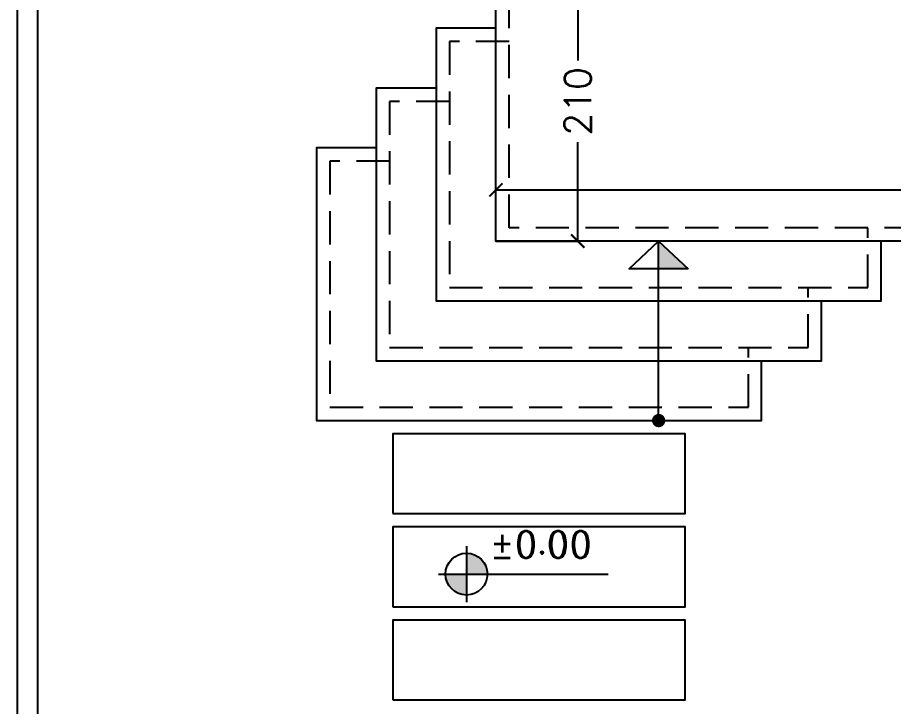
# Model space of a CAD drawing. Header units: millimetres. Extents: x 118878 to 201916, y 10986 to 20993.
# Drawn here: x 191781 to 192440, y 16003 to 16521 of the extents above; entities that cross this region are included whole.
import ezdxf

# ---------------------------------------------------------------- set-up
doc = ezdxf.new("R2010")
doc.units = ezdxf.units.MM
doc.header["$LTSCALE"] = 100
doc.linetypes.add('DASHED2', pattern=[0.375, 0.25, -0.125])
for name, color, linetype in [('0-NIVO', 51, 'Continuous'), ('1', 1, 'Continuous'), ('2', 2, 'Continuous'), ('4', 4, 'Continuous'), ('bou', 4, 'Continuous'), ('DIM', 7, 'Continuous')]:
    doc.layers.add(name, color=color, linetype=linetype)
doc.styles.add('1', font='romans.shx')
doc.styles.add('ROMANC', font='ROMANC.SHX')
doc.dimstyles.new('100', dxfattribs={"dimtxt": 20, "dimasz": 10, "dimexe": 0, "dimexo": 0, "dimgap": 5, "dimtad": 0, "dimdec": 0, "dimzin": 0, "dimdsep": 46, "dimtxsty": '1', "dimblk": 'ARCHTICK', "dimcen": 0, "dimclrd": 8, "dimclre": 8, "dimclrt": 2, "dimadec": 0, "dimazin": 0, "dimtfac": 1, "dimtdec": 0, "dimtofl": 0, "dimtmove": 2, "dimatfit": 3, "dimldrblk": 'ARCHTICK', "dimfxl": 1, "dimtolj": 1, "dimtzin": 0, "dimarcsym": 0})

# ---------------------------------------------------------------- blocks, each defined once
blk = doc.blocks.new('cod-03')
at = {"layer": '1'}
for points in [[(18, 0, 0.414214), (0, 18), (0, 0)], [(0, 0), (-18, 0, 0.414214), (0, -18)]]:
    blk.add_hatch(color=256, dxfattribs=at).paths.add_polyline_path(points)
at = {"layer": '2'}
for p, q in [((0, 24), (0, -24)), ((-24, 0), (121.86, 0))]:
    blk.add_line(p, q, dxfattribs=at)
blk.add_circle((0, 0), 18, dxfattribs=at)
blk = doc.blocks.new('_ArchTick')
at = {"color": 0, "linetype": 'ByBlock', "const_width": 0.15}
blk.add_lwpolyline([(-0.5, -0.5), (0.5, 0.5)], dxfattribs=at)
blk = doc.blocks.new('*D213')
at = {"layer": 'Defpoints', "color": 0, "transparency": 16777216}
for p in [(192140.98, 16391.46), (192140.98, 16352.97), (193105.98, 16352.97)]:
    blk.add_point(p, dxfattribs=at)
at = {"layer": 'DIM', "color": 8, "lineweight": -2, "transparency": 16777216}
for p, q in [((192140.98, 16352.97), (192140.98, 16391.46)), ((192140.98, 16391.46), (192592.77, 16391.46)), ((193105.98, 16391.46), (192654.19, 16391.46)), ((193105.98, 16352.97), (193105.98, 16391.46))]:
    blk.add_line(p, q, dxfattribs=at)
at = {"layer": 'DIM', "color": 8, "lineweight": -2, "transparency": 16777216, "xscale": 10, "yscale": 10, "zscale": 10, "rotation": 180}
blk.add_blockref('_ArchTick', (192140.98, 16391.46), dxfattribs=at)
at = {"layer": 'DIM', "color": 8, "lineweight": -2, "transparency": 16777216, "xscale": 10, "yscale": 10, "zscale": 10}
blk.add_blockref('_ArchTick', (193105.98, 16391.46), dxfattribs=at)
at = {"layer": 'DIM', "color": 2, "transparency": 16777216, "insert": (192623.48, 16391.46), "char_height": 20, "attachment_point": 5, "style": '1'}
blk.add_mtext('\\A1;965', dxfattribs=at)
blk = doc.blocks.new('*D214')
at = {"layer": 'Defpoints', "color": 0, "transparency": 16777216}
for p in [(192140.98, 16562.97), (192202.58, 16562.97), (192140.98, 16352.97)]:
    blk.add_point(p, dxfattribs=at)
at = {"layer": 'DIM', "color": 8, "lineweight": -2, "transparency": 16777216}
for p, q in [((192140.98, 16562.97), (192202.58, 16562.97)), ((192202.58, 16562.97), (192202.58, 16488.68)), ((192202.58, 16352.97), (192202.58, 16427.25)), ((192140.98, 16352.97), (192202.58, 16352.97))]:
    blk.add_line(p, q, dxfattribs=at)
at = {"layer": 'DIM', "color": 8, "lineweight": -2, "transparency": 16777216, "xscale": 10, "yscale": 10, "zscale": 10}
for p, rotation in [((192202.58, 16562.97), 90), ((192202.58, 16352.97), 270)]:
    blk.add_blockref('_ArchTick', p, dxfattribs=dict(at, rotation=rotation))
at = {"layer": 'DIM', "color": 2, "transparency": 16777216, "insert": (192202.58, 16457.97), "char_height": 20, "attachment_point": 5, "rotation": 90, "style": '1'}
blk.add_mtext('\\A1;210', dxfattribs=at)

msp = doc.modelspace()

# ---------------------------------------------------------------- hatches: boundary and pattern name
at = {"layer": '1'}
msp.add_hatch(color=256, dxfattribs=at).paths.add_polyline_path([(192285.7, 16332.09), (192263.48, 16352.97), (192263.48, 16332.09)])

# ---------------------------------------------------------------- linework, layer by layer
for points in [[(192285.7, 16332.09), (192241.26, 16332.09), (192263.48, 16352.97), (192285.7, 16332.09)], [(192263.48, 16217.97), (192263.48, 16352.97)]]:
    msp.add_lwpolyline(points, dxfattribs=at)
at = {"layer": '1', "const_width": 5}
msp.add_lwpolyline([(192260.98, 16217.97, 1), (192265.98, 16217.97, 1)], format="xyb", close=True, dxfattribs=at)
at = {"layer": '2'}
for points in [[(192880.98, 17022.97), (193105.98, 17022.97), (193105.98, 16352.97), (192140.98, 16352.97), (192140.98, 16562.97), (191795.98, 16562.97)], [(192140.98, 16512.97), (192095.98, 16512.97), (192095.98, 16307.97), (192430.98, 16307.97), (192430.98, 16352.97)], [(192095.98, 16467.97), (192050.98, 16467.97), (192050.98, 16262.97), (192385.98, 16262.97), (192385.98, 16307.97)], [(192050.98, 16422.97), (192005.98, 16422.97), (192005.98, 16217.97), (192340.98, 16217.97), (192340.98, 16262.97)]]:
    msp.add_lwpolyline(points, dxfattribs=at)
at = {"layer": '2', "linetype": 'DASHED2'}
for points in [[(192880.98, 17012.97), (193095.98, 17012.97), (193095.98, 16362.97), (192150.98, 16362.97), (192150.98, 16572.97), (191860.98, 16572.97)], [(192150.98, 16502.97), (192105.98, 16502.97), (192105.98, 16317.97), (192420.98, 16317.97), (192420.98, 16362.97)], [(192105.98, 16457.97), (192060.98, 16457.97), (192060.98, 16272.97), (192375.98, 16272.97), (192375.98, 16317.97)], [(192060.98, 16412.97), (192015.98, 16412.97), (192015.98, 16227.97), (192330.98, 16227.97), (192330.98, 16272.97)]]:
    msp.add_lwpolyline(points, dxfattribs=at)
at = {"layer": '2'}
for points in [[(192063.48, 16147.97), (192283.48, 16147.97), (192283.48, 16207.97), (192063.48, 16207.97)], [(192063.48, 16077.97), (192283.48, 16077.97), (192283.48, 16137.97), (192063.48, 16137.97)], [(192063.48, 16007.97), (192283.48, 16007.97), (192283.48, 16067.97), (192063.48, 16067.97)]]:
    msp.add_lwpolyline(points, close=True, dxfattribs=at)
at = {"layer": '4'}
msp.add_lwpolyline([(191795.98, 16572.97), (191795.98, 15507.97), (193165.98, 15507.97), (193165.98, 17592.97), (193180.98, 17592.97), (193180.98, 15492.97), (191780.98, 15492.97), (191780.98, 16572.97)], dxfattribs=at)
at = {"layer": 'bou', "color": 1}
msp.add_lwpolyline([(191780.98, 18192.97), (193180.98, 18192.97), (193180.98, 15492.97), (191780.98, 15492.97)], close=True, dxfattribs=at)

# ---------------------------------------------------------------- block references
at = {"layer": '0-NIVO', "xscale": 0.8750000000129351, "yscale": 0.8750000000129351, "zscale": 0.8750000000129351}
msp.add_blockref('cod-03', (192118.86, 16102.52), dxfattribs=at)

# ---------------------------------------------------------------- texts
at = {"layer": '0-NIVO', "style": 'ROMANC'}
msp.add_text('%%P0.00', height=20, dxfattribs=at).set_placement((192136.22, 16114.84))

# ---------------------------------------------------------------- dimensions: what is measured, and where the dimension line sits
at = {"layer": 'DIM'}
dim = msp.add_linear_dim(base=(192202.58, 16562.97), p1=(192140.98, 16352.97), p2=(192140.98, 16562.97), angle=90, dimstyle='100', dxfattribs=at)
dim.commit()
dim.dimension.update_dxf_attribs({"geometry": '*D214', "text_midpoint": (192202.58, 16457.97)})
dim = msp.add_linear_dim(base=(192140.98, 16391.46), p1=(193105.98, 16352.97), p2=(192140.98, 16352.97), dimstyle='100', dxfattribs=at)
dim.commit()
dim.dimension.update_dxf_attribs({"geometry": '*D213', "text_midpoint": (192623.48, 16391.46)})

doc.saveas('drawing.dxf')
